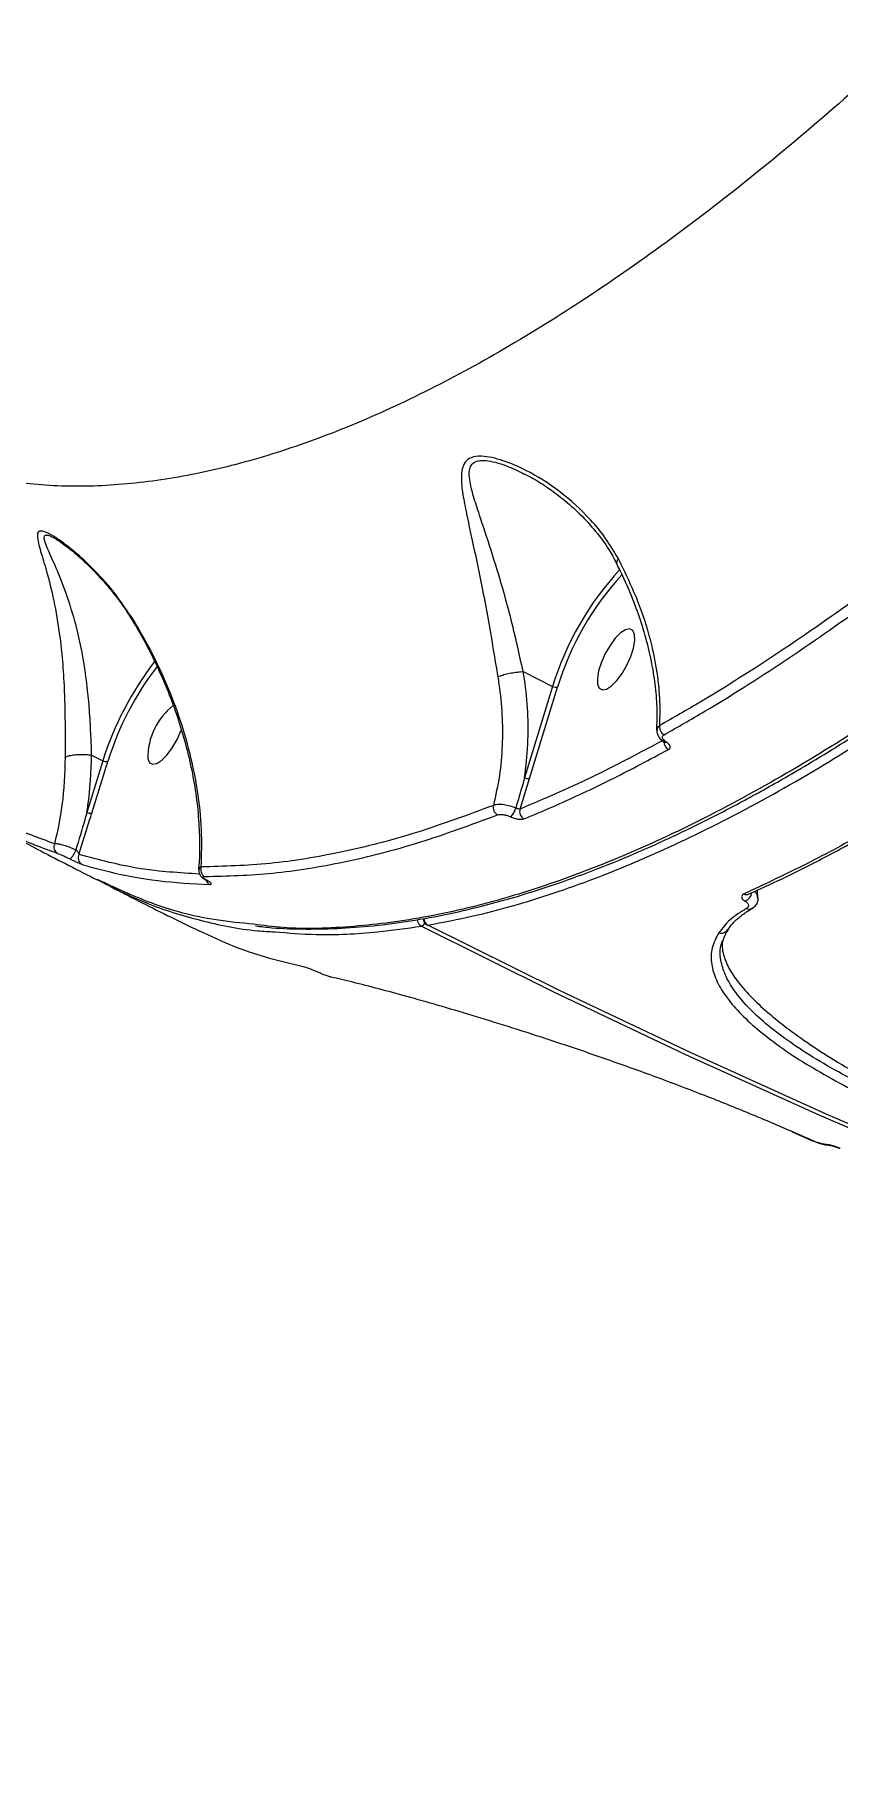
# Model space of a CAD drawing. Header units: millimetres. Extents: x 10684 to 26054, y -4768 to 6894.
# Drawn here: x 17698.1 to 17805.3, y -3276.5 to -3046.1 of the extents above; entities that cross this region are included whole.
import ezdxf

# ---------------------------------------------------------------- set-up
doc = ezdxf.new("R2010")
doc.units = ezdxf.units.MM
doc.layers.add('DIKOM_ОБЪЕКТ', color=7, linetype='Continuous')

msp = doc.modelspace()

# ---------------------------------------------------------------- linework, layer by layer
at = {"layer": 'DIKOM_ОБЪЕКТ', "color": 7, "linetype": 'Continuous', "lineweight": 15}
for p, q in [((17763.243, -3104.691), (17763.395, -3104.761)), ((17700.434, -3113.15), (17700.562, -3113.216)), ((17763.203, -3131.055), (17767.113, -3133.046)), ((17767.113, -3133.046), (17763.374, -3145.225)), ((17764.033, -3145.318), (17767.773, -3133.14)), ((17707.145, -3142.958), (17705.032, -3149.838)), ((17705.666, -3142.205), (17705.662, -3142.203)), ((17705.666, -3142.205), (17707.145, -3142.958)), ((17705.692, -3149.931), (17707.804, -3143.051)), ((17762.765, -3149.399), (17764.033, -3145.318)), ((17793.315, -3160.724), (17793.313, -3160.725)), ((17793.765, -3162.6), (17793.729, -3162.622)), ((17789.964, -3166.538), (17790.043, -3166.352)), ((17790.445, -3165.533), (17790.742, -3165.145)), ((17799.054, -3192.435), (17801.771, -3193.619))]:
    msp.add_line(p, q, dxfattribs=at)
at = {"layer": 'DIKOM_ОБЪЕКТ', "color": 7, "linetype": 'Continuous', "lineweight": 15, "flags": 128}
for points in [[(17773.106, -3132.77), (17773.337, -3133.303), (17773.749, -3133.523), (17774.309, -3133.414), (17774.972, -3132.983), (17775.683, -3132.266), (17776.386, -3131.32), (17777.023, -3130.223), (17777.543, -3129.064), (17777.903, -3127.936), (17778.075, -3126.93), (17778.044, -3126.129), (17777.813, -3125.596), (17777.401, -3125.376), (17776.841, -3125.486), (17776.178, -3125.916), (17775.467, -3126.634), (17774.764, -3127.579), (17774.127, -3128.676), (17773.607, -3129.835), (17773.247, -3130.963), (17773.075, -3131.969), (17773.106, -3132.77)], [(17713.138, -3142.682), (17713.369, -3143.215), (17713.781, -3143.435), (17714.341, -3143.325), (17715.004, -3142.894), (17715.715, -3142.177), (17716.418, -3141.232), (17717.055, -3140.135), (17717.575, -3138.976), (17717.642, -3138.795)], [(17720.961, -3158.894), (17720.995, -3158.91), (17721.055, -3158.926)], [(17749.619, -3165.009), (17767.157, -3173.724), (17784.82, -3182.106), (17802.6, -3190.15), (17820.495, -3197.857), (17838.497, -3205.222), (17856.602, -3212.244), (17874.803, -3218.92), (17893.096, -3225.249), (17911.476, -3231.229), (17929.935, -3236.858), (17948.47, -3242.134), (17967.073, -3247.055), (17985.741, -3251.62), (18004.466, -3255.828), (18023.243, -3259.678), (18042.067, -3263.167), (18060.932, -3266.296), (18079.832, -3269.063), (18098.761, -3271.467), (18117.715, -3273.509), (18136.686, -3275.186), (18155.669, -3276.498)], [(17750.485, -3164.866), (17750.407, -3164.863), (17750.384, -3164.854)], [(18156.534, -3276.355), (18137.551, -3275.042), (18118.58, -3273.365), (18099.627, -3271.324), (18080.697, -3268.92), (18061.797, -3266.153), (18042.932, -3263.024), (18024.109, -3259.535), (18005.331, -3255.685), (17986.606, -3251.477), (17967.939, -3246.912), (17949.335, -3241.991), (17930.801, -3236.715), (17912.341, -3231.086), (17893.962, -3225.106), (17875.669, -3218.777), (17857.467, -3212.101), (17839.362, -3205.079), (17821.36, -3197.714), (17803.466, -3190.007), (17785.685, -3181.962), (17768.023, -3173.581), (17750.485, -3164.866)], [(17799.054, -3192.435), (17799.057, -3192.436), (17799.131, -3192.447)], [(17801.848, -3193.631), (17801.508, -3193.484), (17801.168, -3193.336), (17800.829, -3193.188), (17800.489, -3193.04), (17800.149, -3192.892), (17799.81, -3192.744), (17799.47, -3192.595), (17799.131, -3192.447)], [(17801.771, -3193.619), (17801.774, -3193.621), (17801.848, -3193.631)], [(17803.913, -3194.203), (17803.794, -3194.188), (17803.634, -3194.133)]]:
    msp.add_lwpolyline(points, dxfattribs=at)
at = {"layer": 'DIKOM_ОБЪЕКТ', "color": 7, "linetype": 'Continuous', "lineweight": 15}
for centre, radius, start, end in [((17805.686, -3144.894), 40.352, 137.17612, 162.92595), ((17805.09, -3144.567), 39.028, 137.41001, 162.97425), ((17747.703, -3155.727), 42.52, 142.2582, 162.52426), ((17747.144, -3155.436), 41.243, 142.58786, 162.52527), ((17767.558, -3132.279), 0.887, 239.89521, 284.01282), ((17722.137, -3142.632), 8.999, 128.18395, 180.31752), ((17782.528, -3138.472), 1.158, 169.34816, 241.79995), ((17783.111, -3140.421), 1.17, 179.69738, 241.54023), ((17782.136, -3140.178), 0.315, 242.76923, 294.13175), ((17707.589, -3142.193), 0.884, 239.83013, 284.0779), ((17763.818, -3144.458), 0.887, 239.89776, 284.01027), ((17760.309, -3149.195), 1.115, 165.22661, 241.08944), ((17705.477, -3149.074), 0.884, 239.83013, 284.0779), ((17759.395, -3148.469), 2.91, 317.35682, 344.07817), ((17763.832, -3149.726), 1.115, 162.98198, 241.2695), ((17701.624, -3154.445), 0.988, 154.91705, 240.12486), ((17701.284, -3154.201), 2.364, 308.76491, 343.99268), ((17704.864, -3155.904), 0.994, 152.73021, 240.11396), ((17721.237, -3157.494), 1.036, 158.37626, 240.20573), ((17721.865, -3158.616), 0.97, 197.51531, 241.62037), ((17792.994, -3160.005), 0.789, 242.21404, 294.93834), ((17792.208, -3160.27), 1.493, 291.08349, 349.81405), ((17793.322, -3161.887), 0.84, 244.25859, 298.89418), ((17750.117, -3164.091), 1.045, 182.81393, 241.56417), ((17749.296, -3164.148), 0.92, 290.58221, 329.04048), ((17750.837, -3163.962), 1, 181.89959, 243.0586), ((17750.983, -3163.945), 1.047, 181.71988, 241.59792), ((17789.602, -3165.009), 0.934, 248.49888, 337.65473)]:
    msp.add_arc(centre, radius, start, end, dxfattribs=at)
for points, knots in [([(17750.485, -3164.866), (17752.481, -3164.489), (17757.899, -3163.467), (17767.126, -3160.807), (17778.248, -3156.585), (17789.772, -3151.176), (17801.635, -3144.628), (17813.784, -3136.964), (17826.184, -3128.2), (17838.818, -3118.327), (17851.66, -3107.383), (17864.671, -3095.413), (17877.788, -3082.475), (17890.95, -3068.625), (17904.117, -3053.9), (17917.266, -3038.308), (17930.377, -3021.89), (17943.408, -3004.705), (17956.299, -2986.835), (17968.99, -2968.361), (17981.287, -2949.57), (17993.174, -2930.508), (18004.65, -2911.233), (18015.834, -2891.564), (18026.679, -2871.588), (18037.136, -2851.39), (18047.3, -2830.767), (18057.128, -2809.739), (18066.591, -2788.341), (18075.542, -2766.901), (18083.94, -2745.519), (18091.745, -2724.295), (18098.927, -2703.297), (18105.462, -2682.564), (18111.351, -2662.126), (18116.582, -2642.044), (18121.135, -2622.408), (18124.972, -2603.323), (18127.928, -2585.998), (18129.335, -2575.296), (18129.963, -2570.52)], [0, 0, 0, 0, 0.0156522, 0.0424896, 0.0694114, 0.0963765, 0.1233416, 0.1502634, 0.1771009, 0.2039382, 0.23086, 0.2578251, 0.2847902, 0.3117121, 0.3385495, 0.3653868, 0.3923087, 0.4192738, 0.4462388, 0.4731607, 0.499998, 0.5258463, 0.5517701, 0.5777324, 0.6036946, 0.6296184, 0.6554666, 0.6823039, 0.7092259, 0.736191, 0.7631561, 0.7900781, 0.8169155, 0.8437529, 0.870675, 0.89764, 0.9246051, 0.9515271, 0.9783645, 1, 1, 1, 1]), ([(18049.363, -2821.905), (18047.404, -2826.031), (18042.125, -2837.146), (18033.148, -2855.137), (18022.361, -2875.762), (18011.075, -2896.303), (17999.318, -2916.686), (17987.117, -2936.835), (17974.741, -2956.305), (17962.239, -2975.046), (17949.656, -2993.024), (17936.789, -3010.532), (17923.671, -3027.487), (17910.341, -3043.815), (17897.095, -3059.158), (17883.975, -3073.485), (17871.021, -3086.79), (17858.022, -3099.29), (17845.022, -3110.905), (17832.068, -3121.572), (17819.444, -3131.058), (17807.186, -3139.356), (17795.321, -3146.488), (17783.656, -3152.571), (17772.239, -3157.538), (17761.122, -3161.338), (17750.537, -3163.911), (17740.548, -3165.19), (17732.803, -3165.48), (17728.555, -3164.921), (17727.261, -3164.75)], [0, 0, 0, 0, 0.0215559, 0.058073, 0.0946185, 0.1311355, 0.1687132, 0.2063217, 0.2438998, 0.2804169, 0.3169621, 0.3534792, 0.391057, 0.4286654, 0.4662432, 0.5027603, 0.5393056, 0.5758227, 0.6134006, 0.6510091, 0.6885867, 0.7251041, 0.7616491, 0.7981663, 0.8357442, 0.8733525, 0.9109303, 0.9474474, 0.9839926, 1, 1, 1, 1]), ([(17727.498, -3164.984), (17728.226, -3165.067), (17730.431, -3165.319), (17734.251, -3165.429), (17738.953, -3165.33), (17743.798, -3164.929), (17748.779, -3164.243), (17753.883, -3163.269), (17759.089, -3162.012), (17764.379, -3160.473), (17769.745, -3158.658), (17775.19, -3156.565), (17780.715, -3154.196), (17786.322, -3151.549), (17792.012, -3148.624), (17797.788, -3145.422), (17803.649, -3141.941), (17809.599, -3138.179), (17815.639, -3134.135), (17821.759, -3129.816), (17827.934, -3125.24), (17834.14, -3120.423), (17840.365, -3115.375), (17846.611, -3110.095), (17852.881, -3104.583), (17859.176, -3098.837), (17865.498, -3092.855), (17871.85, -3086.636), (17878.232, -3080.178), (17884.648, -3073.479), (17891.098, -3066.535), (17897.578, -3059.355), (17904.063, -3051.963), (17910.529, -3044.388), (17916.957, -3036.65), (17923.346, -3028.751), (17929.699, -3020.69), (17936.017, -3012.463), (17942.304, -3004.069), (17948.561, -2995.504), (17954.789, -2986.768), (17960.991, -2977.856), (17967.168, -2968.766), (17973.318, -2959.5), (17979.426, -2950.085), (17985.464, -2940.557), (17991.412, -2930.95), (17997.264, -2921.273), (18003.024, -2911.522), (18008.694, -2901.694), (18014.277, -2891.785), (18019.773, -2881.792), (18025.184, -2871.714), (18030.512, -2861.547), (18035.759, -2851.288), (18040.921, -2840.933), (18045.646, -2831.245), (18048.596, -2824.995), (18049.897, -2822.24)], [0, 0, 0, 0, 0.0088369, 0.0267591, 0.0447467, 0.0628197, 0.0809968, 0.09927, 0.1175244, 0.1356772, 0.1537601, 0.1717921, 0.189792, 0.2077796, 0.2257741, 0.2437888, 0.2618433, 0.2799577, 0.2981522, 0.3164411, 0.3347311, 0.3529195, 0.3710241, 0.3890658, 0.4070647, 0.425042, 0.4430176, 0.4610082, 0.4790318, 0.4971089, 0.5152596, 0.5335052, 0.5517847, 0.5699894, 0.5881043, 0.6061503, 0.6241486, 0.642119, 0.6600823, 0.6780569, 0.6960589, 0.7141089, 0.7322268, 0.7504334, 0.7687102, 0.7869463, 0.8050811, 0.823141, 0.841147, 0.8591198, 0.8770797, 0.8950469, 0.9130354, 0.9310657, 0.9491586, 0.9673344, 0.9856007, 1, 1, 1, 1]), ([(17961.569, -2845.506), (17958.608, -2851.017), (17952.682, -2862.045), (17943.463, -2878.278), (17934.035, -2894.234), (17924.266, -2910.062), (17914.17, -2925.716), (17903.763, -2941.144), (17893.211, -2956.093), (17882.19, -2971), (17870.7, -2985.766), (17858.762, -3000.287), (17846.773, -3014.063), (17834.792, -3027.033), (17822.873, -3039.132), (17811.071, -3050.302), (17799.407, -3060.51), (17787.897, -3069.76), (17776.564, -3078.044), (17765.463, -3085.324), (17754.644, -3091.565), (17744.154, -3096.733), (17734.017, -3100.8), (17724.242, -3103.786), (17714.849, -3105.692), (17705.882, -3106.51), (17697.378, -3106.247), (17689.247, -3104.814), (17682.236, -3102.585), (17678.167, -3100.281), (17676.49, -3099.331)], [0, 0, 0, 0, 0.0324365, 0.0649117, 0.0973869, 0.1298235, 0.1635898, 0.1974005, 0.2312108, 0.2649773, 0.3021368, 0.3394147, 0.376752, 0.4140893, 0.4513664, 0.4885255, 0.5255619, 0.5627157, 0.5999288, 0.6371419, 0.6742955, 0.7113313, 0.7482791, 0.785344, 0.822468, 0.8595922, 0.8966567, 0.9336043, 0.9726252, 1, 1, 1, 1]), ([(17775.881, -3116.037), (17775.333, -3115.111), (17774.235, -3113.257), (17771.69, -3110.18), (17768.169, -3106.972), (17764.134, -3104.436), (17761.016, -3103.078), (17759.024, -3102.511), (17757.518, -3102.298), (17756.224, -3102.462), (17755.389, -3103.101), (17755.009, -3104.03), (17754.892, -3105.445), (17755.106, -3107.427), (17755.746, -3110.605), (17756.662, -3114.787), (17757.679, -3119.589), (17758.514, -3124.104), (17759.186, -3128.024), (17759.604, -3130.573), (17759.802, -3131.775)], [0, 0, 0, 0, 0.0519306, 0.1038894, 0.1951555, 0.2864027, 0.3437012, 0.3731334, 0.4024719, 0.4366826, 0.4671102, 0.4969748, 0.5269667, 0.5808917, 0.6349534, 0.7265877, 0.8181318, 0.8810561, 0.9438909, 1, 1, 1, 1]), ([(17763.197, -3131.053), (17763.196, -3131.053), (17762.913, -3129.92), (17762.415, -3127.45), (17761.481, -3123.723), (17760.324, -3119.4), (17758.894, -3114.798), (17757.558, -3110.777), (17756.541, -3107.704), (17756.039, -3105.7), (17755.96, -3104.342), (17756.224, -3103.5), (17756.861, -3102.957), (17758.072, -3102.862), (17759.502, -3103.142), (17761.231, -3103.696), (17762.479, -3104.313), (17763.243, -3104.691)], [0, 0, 0, 0, 0.0000455, 0.0810952, 0.1732286, 0.2654873, 0.4000939, 0.5348088, 0.6124106, 0.6897887, 0.7409947, 0.7711567, 0.8107865, 0.8556051, 0.8958612, 0.9363054, 1, 1, 1, 1]), ([(17763.248, -3104.671), (17763.592, -3104.838), (17764.622, -3105.339), (17766.393, -3106.468), (17768.59, -3108.089), (17770.8, -3110.059), (17772.844, -3112.315), (17774.482, -3114.503), (17775.296, -3116.008), (17775.632, -3116.63)], [0, 0, 0, 0, 0.0696862, 0.2087977, 0.3647477, 0.5399468, 0.7158576, 0.8826289, 1, 1, 1, 1]), ([(17830.368, -3103.295), (17826.658, -3106.403), (17819.237, -3112.619), (17808.256, -3120.959), (17797.416, -3128.535), (17788.466, -3134.21), (17783.184, -3137.232), (17781.39, -3138.258)], [0, 0, 0, 0, 0.2203101, 0.4406211, 0.6630822, 0.8855453, 1, 1, 1, 1]), ([(17781.981, -3139.493), (17783.779, -3138.464), (17789.04, -3135.455), (17797.94, -3129.813), (17808.768, -3122.256), (17819.807, -3113.881), (17827.317, -3107.592), (17831.072, -3104.447)], [0, 0, 0, 0, 0.1144551, 0.3347649, 0.5550772, 0.7775388, 1, 1, 1, 1]), ([(17711.281, -3124.276), (17710.416, -3122.983), (17708.687, -3120.397), (17705.836, -3117.28), (17703.48, -3115.131), (17701.775, -3113.806), (17700.477, -3112.929), (17699.306, -3112.331), (17698.494, -3112.278), (17698.34, -3113.114), (17698.821, -3114.941), (17699.728, -3117.826), (17700.634, -3121.513), (17701.359, -3125.625), (17701.791, -3129.646), (17702.015, -3133.147), (17702.111, -3136.565), (17702.132, -3139.663), (17702.127, -3141.609), (17702.125, -3142.513)], [0, 0, 0, 0, 0.0760752, 0.1521376, 0.2132064, 0.2445022, 0.2757152, 0.3130134, 0.3506343, 0.4012606, 0.475802, 0.5507654, 0.6417663, 0.7326386, 0.7938293, 0.8549365, 0.9055416, 0.9561019, 1, 1, 1, 1]), ([(17705.662, -3142.203), (17705.662, -3142.203), (17705.662, -3141.381), (17705.565, -3139.486), (17705.421, -3136.579), (17705.131, -3133.318), (17704.674, -3129.974), (17703.926, -3126.096), (17702.818, -3122.097), (17701.501, -3118.478), (17700.194, -3115.599), (17699.482, -3113.961), (17699.312, -3113.172), (17699.396, -3112.853), (17699.714, -3112.844), (17700.081, -3112.952), (17700.29, -3113.069), (17700.434, -3113.15)], [0, 0, 0, 0, 0.0000178, 0.06138732, 0.13367551, 0.20603828, 0.29514263, 0.38435536, 0.5176185, 0.65104361, 0.75834152, 0.86494643, 0.89922734, 0.93338025, 0.97436606, 0.98235379, 1, 1, 1, 1]), ([(17700.443, -3113.133), (17700.453, -3113.138), (17700.54, -3113.177), (17700.919, -3113.39), (17701.567, -3113.814), (17702.49, -3114.492), (17703.643, -3115.432), (17705.031, -3116.691), (17706.697, -3118.38), (17708.507, -3120.486), (17710.091, -3122.587), (17710.926, -3123.992), (17711.23, -3124.503)], [0, 0, 0, 0, 0.0068452, 0.0593213, 0.1250886, 0.2059822, 0.3031058, 0.4164514, 0.5514782, 0.7266982, 0.9005546, 1, 1, 1, 1]), ([(17775.581, -3116.635), (17775.742, -3116.936), (17776.45, -3118.26), (17777.489, -3120.652), (17778.686, -3123.792), (17779.638, -3126.947), (17780.356, -3130.081), (17780.818, -3133.155), (17781.044, -3136.107), (17780.982, -3137.961), (17780.952, -3138.867)], [0, 0, 0, 0, 0.0397769, 0.1747495, 0.3114292, 0.4494601, 0.5884214, 0.7278002, 0.8669767, 1, 1, 1, 1]), ([(17775.881, -3116.037), (17775.869, -3116.051), (17775.751, -3116.193), (17775.613, -3116.411), (17775.662, -3116.535), (17775.682, -3116.585)], [0, 0, 0, 0, 0.0615685, 0.6172932, 1, 1, 1, 1]), ([(17781.39, -3138.258), (17781.42, -3137.362), (17781.492, -3135.24), (17781.187, -3131.707), (17780.329, -3127.166), (17778.729, -3121.887), (17776.838, -3118.004), (17775.881, -3116.037)], [0, 0, 0, 0, 0.1301692, 0.3081391, 0.4882749, 0.7408505, 1, 1, 1, 1]), ([(17711.281, -3124.276), (17711.273, -3124.293), (17711.227, -3124.389), (17711.254, -3124.445), (17711.276, -3124.491)], [0, 0, 0, 0, 0.1774354, 1, 1, 1, 1]), ([(17711.244, -3124.51), (17711.473, -3124.879), (17712.34, -3126.276), (17713.655, -3128.794), (17715.194, -3132.07), (17716.543, -3135.461), (17717.704, -3138.941), (17718.655, -3142.477), (17719.375, -3146.022), (17719.854, -3149.536), (17720.065, -3152.975), (17720.081, -3155.635), (17719.939, -3157.096), (17719.901, -3157.486)], [0, 0, 0, 0, 0.0334769, 0.1269592, 0.2233046, 0.3226266, 0.4248642, 0.5297213, 0.6364002, 0.7437733, 0.8518068, 0.9604133, 1, 1, 1, 1]), ([(17720.273, -3157.112), (17720.324, -3155.465), (17720.427, -3152.172), (17719.85, -3146.866), (17718.761, -3141.603), (17717.169, -3136.432), (17715.191, -3131.516), (17713.17, -3127.447), (17711.749, -3125.063), (17711.281, -3124.276)], [0, 0, 0, 0, 0.16192, 0.323841, 0.4936308, 0.6385926, 0.7839159, 0.9287383, 1, 1, 1, 1]), ([(17759.802, -3131.775), (17759.855, -3132.105), (17760.127, -3133.789), (17760.426, -3136.852), (17760.445, -3140.935), (17760.092, -3144.995), (17759.519, -3147.6), (17759.231, -3148.91)], [0, 0, 0, 0, 0.0563892, 0.2882879, 0.5227659, 0.7600084, 1, 1, 1, 1]), ([(17759.802, -3131.775), (17759.824, -3131.764), (17759.923, -3131.716), (17760.213, -3131.601), (17760.782, -3131.428), (17761.58, -3131.252), (17762.432, -3131.114), (17762.942, -3131.074), (17763.197, -3131.053)], [0, 0, 0, 0, 0.0350592, 0.1552528, 0.3664402, 0.5776333, 0.7888219, 1, 1, 1, 1]), ([(17763.203, -3131.055), (17763.202, -3131.054), (17763.2, -3131.053), (17763.197, -3131.053), (17763.197, -3131.053)], [0, 0, 0, 0, 0.6688044, 1, 1, 1, 1]), ([(17763.374, -3145.225), (17763.55, -3143.743), (17763.891, -3140.868), (17763.85, -3136.458), (17763.547, -3133.207), (17763.259, -3131.402), (17763.203, -3131.055)], [0, 0, 0, 0, 0.32083804, 0.62236085, 0.92723153, 1, 1, 1, 1]), ([(17781.019, -3138.871), (17781.015, -3138.888), (17780.969, -3139.071), (17781.071, -3139.439), (17781.321, -3139.907), (17781.646, -3140.241), (17781.918, -3140.398), (17782, -3140.446)], [0, 0, 0, 0, 0.026748, 0.2859251, 0.5478288, 0.8631506, 1, 1, 1, 1]), ([(17781.39, -3138.258), (17781.345, -3138.294), (17781.165, -3138.44), (17781.007, -3138.646), (17781.029, -3138.832), (17781.033, -3138.866)], [0, 0, 0, 0, 0.2125348, 0.8547772, 1, 1, 1, 1]), ([(17782.265, -3140.466), (17782.153, -3140.386), (17781.93, -3140.227), (17781.761, -3139.97), (17781.74, -3139.732), (17781.845, -3139.577), (17781.954, -3139.509), (17781.981, -3139.493)], [0, 0, 0, 0, 0.2264062, 0.4527513, 0.6823982, 0.9207944, 1, 1, 1, 1]), ([(17700.729, -3154.026), (17698.692, -3153.28), (17694.619, -3151.788), (17688.925, -3148.681), (17683.518, -3144.991), (17680.217, -3141.954), (17678.566, -3140.436)], [0, 0, 0, 0, 0.2490986, 0.4981951, 0.7490977, 1, 1, 1, 1]), ([(17678.917, -3141.682), (17680.559, -3143.193), (17683.845, -3146.215), (17689.247, -3149.912), (17694.963, -3153.041), (17699.076, -3154.548), (17701.132, -3155.302)], [0, 0, 0, 0, 0.2490971, 0.4981934, 0.749096, 1, 1, 1, 1]), ([(17781.977, -3140.167), (17778.717, -3141.906), (17772.189, -3145.386), (17765.909, -3148.061), (17762.765, -3149.399)], [0, 0, 0, 0, 0.4994497, 1, 1, 1, 1]), ([(17763.296, -3150.703), (17763.613, -3150.573), (17765.201, -3149.923), (17769.153, -3148.219), (17775.224, -3145.376), (17780.109, -3142.759), (17782.554, -3141.45)], [0, 0, 0, 0, 0.0507705, 0.2538542, 0.6266996, 1, 1, 1, 1]), ([(17781.983, -3140.455), (17781.993, -3140.461), (17782.049, -3140.492), (17782.102, -3140.54), (17782.11, -3140.549), (17782.114, -3140.553)], [0, 0, 0, 0, 0.109851, 0.5731272, 1, 1, 1, 1]), ([(17782.554, -3141.45), (17782.581, -3141.433), (17782.692, -3141.365), (17782.798, -3141.208), (17782.775, -3140.967), (17782.603, -3140.707), (17782.378, -3140.546), (17782.265, -3140.466)], [0, 0, 0, 0, 0.0796318, 0.3195123, 0.5497883, 0.7748896, 1, 1, 1, 1]), ([(17702.125, -3142.513), (17702.056, -3144.654), (17701.93, -3148.598), (17701.106, -3152.322), (17700.729, -3154.026)], [0, 0, 0, 0, 0.54255956, 1, 1, 1, 1]), ([(17702.125, -3142.513), (17702.142, -3142.502), (17702.255, -3142.431), (17702.575, -3142.303), (17703.216, -3142.169), (17704.022, -3142.101), (17704.885, -3142.105), (17705.403, -3142.17), (17705.662, -3142.203)], [0, 0, 0, 0, 0.031934, 0.2048493, 0.403639, 0.6024151, 0.8012226, 1, 1, 1, 1]), ([(17705.032, -3149.838), (17705.079, -3149.535), (17705.468, -3147.042), (17705.573, -3144.467), (17705.666, -3142.205)], [0, 0, 0, 0, 0.1214173, 1, 1, 1, 1]), ([(17823.853, -3143.228), (17823.507, -3143.457), (17821.777, -3144.6), (17817.301, -3147.48), (17810.497, -3151.583), (17801.771, -3156.408), (17795.898, -3159.166), (17792.626, -3160.703)], [0, 0, 0, 0, 0.032167, 0.1608348, 0.4183959, 0.6759552, 1, 1, 1, 1]), ([(17793.314, -3160.7), (17794.741, -3160.056), (17798.039, -3158.566), (17803.303, -3155.906), (17809.074, -3152.784), (17814.914, -3149.375), (17820.089, -3146.187), (17823.346, -3144.023), (17824.61, -3143.183)], [0, 0, 0, 0, 0.1417981, 0.3277922, 0.5132108, 0.6979075, 0.8827445, 1, 1, 1, 1]), ([(17763.374, -3145.225), (17763.29, -3145.52), (17762.91, -3146.871), (17762.507, -3148.216), (17762.193, -3149.267)], [0, 0, 0, 0, 0.2185318, 1, 1, 1, 1]), ([(17759.231, -3148.91), (17755.78, -3150.19), (17748.879, -3152.749), (17738.961, -3155.263), (17729.353, -3156.875), (17723.3, -3157.033), (17720.273, -3157.112)], [0, 0, 0, 0, 0.2485957, 0.4971901, 0.748595, 1, 1, 1, 1]), ([(17762.193, -3149.267), (17762.141, -3149.246), (17761.836, -3149.121), (17761.23, -3148.931), (17760.426, -3148.789), (17759.706, -3148.768), (17759.389, -3148.863), (17759.231, -3148.91)], [0, 0, 0, 0, 0.0485357, 0.2867411, 0.5247552, 0.7622884, 1, 1, 1, 1]), ([(17705.032, -3149.838), (17704.94, -3150.164), (17704.464, -3151.84), (17703.961, -3153.508), (17703.556, -3154.853)], [0, 0, 0, 0, 0.1941283, 1, 1, 1, 1]), ([(17703.981, -3155.448), (17704.453, -3153.932), (17705.026, -3152.092), (17705.592, -3150.254), (17705.692, -3149.931)], [0, 0, 0, 0, 0.824266, 1, 1, 1, 1]), ([(17720.722, -3158.393), (17723.721, -3158.316), (17729.719, -3158.161), (17739.306, -3156.57), (17749.278, -3154.059), (17756.273, -3151.467), (17759.77, -3150.171)], [0, 0, 0, 0, 0.2485947, 0.4971895, 0.7485954, 1, 1, 1, 1]), ([(17759.77, -3150.171), (17759.864, -3150.146), (17760.053, -3150.096), (17760.482, -3150.123), (17760.961, -3150.223), (17761.322, -3150.347), (17761.504, -3150.427), (17761.535, -3150.44)], [0, 0, 0, 0, 0.237837, 0.4754883, 0.7134967, 0.9515575, 1, 1, 1, 1]), ([(17761.535, -3150.44), (17761.566, -3150.454), (17761.747, -3150.533), (17762.106, -3150.656), (17762.584, -3150.755), (17763.013, -3150.78), (17763.201, -3150.729), (17763.296, -3150.703)], [0, 0, 0, 0, 0.04799821, 0.28570792, 0.5236004, 0.76178054, 1, 1, 1, 1]), ([(17762.765, -3149.399), (17762.735, -3149.403), (17762.675, -3149.412), (17762.537, -3149.391), (17762.381, -3149.347), (17762.263, -3149.3), (17762.203, -3149.272), (17762.193, -3149.267)], [0, 0, 0, 0, 0.2384957, 0.4769304, 0.715066, 0.9522169, 1, 1, 1, 1]), ([(17692.494, -3151.597), (17694.619, -3152.73), (17699.227, -3155.19), (17703.889, -3157.56), (17706.402, -3158.838)], [0, 0, 0, 0, 0.4610799, 1, 1, 1, 1]), ([(17703.556, -3154.853), (17703.308, -3154.744), (17702.776, -3154.51), (17701.948, -3154.23), (17701.194, -3154.041), (17700.884, -3154.031), (17700.729, -3154.026)], [0, 0, 0, 0, 0.2241088, 0.4807357, 0.741518, 1, 1, 1, 1]), ([(17701.132, -3155.302), (17701.217, -3155.333), (17701.387, -3155.395), (17701.817, -3155.584), (17702.298, -3155.81), (17702.617, -3155.97), (17702.764, -3156.044)], [0, 0, 0, 0, 0.2631971, 0.5266109, 0.7812754, 1, 1, 1, 1]), ([(17703.981, -3155.448), (17703.966, -3155.397), (17703.937, -3155.297), (17703.837, -3155.129), (17703.715, -3154.984), (17703.613, -3154.894), (17703.566, -3154.86), (17703.556, -3154.853)], [0, 0, 0, 0, 0.2945767, 0.57375452, 0.81446994, 0.96021772, 1, 1, 1, 1]), ([(17720.039, -3158.06), (17717.404, -3157.901), (17711.808, -3157.562), (17706.689, -3156.18), (17703.981, -3155.448)], [0, 0, 0, 0, 0.4709947, 1, 1, 1, 1]), ([(17702.764, -3156.044), (17702.91, -3156.117), (17703.223, -3156.275), (17703.697, -3156.496), (17704.117, -3156.679), (17704.285, -3156.737), (17704.369, -3156.766)], [0, 0, 0, 0, 0.2213891, 0.4743885, 0.7373224, 1, 1, 1, 1]), ([(17704.369, -3156.766), (17704.605, -3156.837), (17705.785, -3157.194), (17709.1, -3158.067), (17714.461, -3159.085), (17719.088, -3159.341), (17721.404, -3159.47)], [0, 0, 0, 0, 0.0441433, 0.2207226, 0.6100169, 1, 1, 1, 1]), ([(17719.939, -3157.5), (17719.935, -3157.592), (17719.925, -3157.793), (17720.033, -3158.074), (17720.203, -3158.331), (17720.473, -3158.588), (17720.748, -3158.78), (17720.995, -3158.911), (17721.037, -3158.934)], [0, 0, 0, 0, 0.1270531, 0.2748602, 0.4233403, 0.6108036, 0.934492, 1, 1, 1, 1]), ([(17720.273, -3157.112), (17720.191, -3157.153), (17719.998, -3157.248), (17719.961, -3157.404), (17719.94, -3157.493)], [0, 0, 0, 0, 0.428123, 1, 1, 1, 1]), ([(17706.346, -3158.778), (17708.52, -3159.886), (17712.913, -3162.124), (17720.109, -3164.31), (17725.845, -3165.542), (17729.301, -3165.724), (17730.071, -3165.765)], [0, 0, 0, 0, 0.3000454, 0.6060916, 0.9121383, 1, 1, 1, 1]), ([(17727.261, -3164.75), (17725.577, -3164.592), (17720.805, -3164.145), (17713.804, -3162.24), (17708.795, -3159.899), (17706.425, -3158.791)], [0, 0, 0, 0, 0.2233397, 0.6325437, 1, 1, 1, 1]), ([(17708.146, -3159.725), (17710.677, -3161.018), (17714.605, -3163.026), (17718.57, -3164.951), (17719.981, -3165.636)], [0, 0, 0, 0, 0.6442093, 1, 1, 1, 1]), ([(17721.055, -3158.926), (17720.952, -3158.864), (17720.744, -3158.739), (17720.568, -3158.585), (17720.503, -3158.466), (17720.562, -3158.401), (17720.676, -3158.395), (17720.722, -3158.393)], [0, 0, 0, 0, 0.192069, 0.3835699, 0.5902117, 0.8340789, 1, 1, 1, 1]), ([(17720.961, -3158.894), (17720.961, -3158.894), (17721.028, -3158.961), (17721.13, -3158.983), (17721.208, -3159.055), (17721.209, -3159.055), (17721.209, -3159.055)], [0, 0, 0, 0, 0.0005172, 0.4330858, 0.797004, 1, 1, 1, 1]), ([(17721.404, -3159.47), (17721.451, -3159.468), (17721.568, -3159.464), (17721.626, -3159.399), (17721.556, -3159.276), (17721.374, -3159.118), (17721.162, -3158.99), (17721.055, -3158.926)], [0, 0, 0, 0, 0.1654996, 0.4120322, 0.6200389, 0.8096729, 1, 1, 1, 1]), ([(17794.431, -3161.194), (17794.43, -3161.109), (17794.426, -3160.883), (17794.255, -3160.595), (17794.05, -3160.427), (17794, -3160.385)], [0, 0, 0, 0, 0.3117474, 0.8303019, 1, 1, 1, 1]), ([(17794.501, -3161.232), (17794.48, -3161.113), (17794.415, -3160.723), (17794.427, -3160.405), (17794.436, -3160.184)], [0, 0, 0, 0, 0.3068751, 1, 1, 1, 1]), ([(17792.957, -3162.644), (17792.181, -3163.133), (17790.616, -3164.12), (17789.714, -3165.289), (17789.259, -3165.878)], [0, 0, 0, 0, 0.496494, 1, 1, 1, 1]), ([(17790.742, -3165.145), (17790.86, -3164.979), (17791.231, -3164.46), (17792.211, -3163.639), (17793.118, -3162.96), (17793.733, -3162.647), (17793.778, -3162.624)], [0, 0, 0, 0, 0.1860306, 0.5814307, 0.9688565, 1, 1, 1, 1]), ([(17792.626, -3160.703), (17792.601, -3160.715), (17792.447, -3160.79), (17792.284, -3160.958), (17792.294, -3161.216), (17792.449, -3161.455), (17792.646, -3161.594), (17792.745, -3161.663)], [0, 0, 0, 0, 0.063916, 0.3885847, 0.645622, 0.822278, 1, 1, 1, 1]), ([(17792.745, -3161.663), (17792.848, -3161.736), (17793.053, -3161.881), (17793.217, -3162.133), (17793.244, -3162.414), (17793.06, -3162.562), (17792.957, -3162.644)], [0, 0, 0, 0, 0.18491374, 0.36863632, 0.65010176, 1, 1, 1, 1]), ([(17793.714, -3162.599), (17793.809, -3162.551), (17794.074, -3162.418), (17794.374, -3162.001), (17794.531, -3161.521), (17794.464, -3161.261), (17794.446, -3161.19)], [0, 0, 0, 0, 0.1957607, 0.5476078, 0.8763196, 1, 1, 1, 1]), ([(17730.071, -3165.765), (17731.894, -3165.916), (17736.305, -3166.284), (17742.863, -3165.954), (17747.664, -3165.282), (17749.619, -3165.009)], [0, 0, 0, 0, 0.2944049, 0.7126789, 1, 1, 1, 1]), ([(17733.886, -3170.412), (17733.64, -3170.36), (17732.414, -3170.103), (17729.273, -3169.324), (17724.818, -3167.911), (17721.52, -3166.356), (17719.983, -3165.632)], [0, 0, 0, 0, 0.0500321, 0.250171, 0.6507957, 1, 1, 1, 1]), ([(17789.259, -3165.878), (17788.911, -3166.545), (17788.214, -3167.879), (17788.193, -3170.003), (17788.837, -3172.146), (17790.076, -3174.285), (17791.919, -3176.493), (17794.304, -3178.739), (17796.337, -3180.253), (17797.344, -3181.003)], [0, 0, 0, 0, 0.1569794, 0.3139547, 0.4513946, 0.5892747, 0.726715, 0.864601, 1, 1, 1, 1]), ([(17814.563, -3189.022), (17813.009, -3188.323), (17809.896, -3186.923), (17805.65, -3184.731), (17801.776, -3182.502), (17798.37, -3180.253), (17795.453, -3178.009), (17793.068, -3175.792), (17791.271, -3173.627), (17790.046, -3171.527), (17789.446, -3169.429), (17789.359, -3167.861), (17789.747, -3167.028), (17789.826, -3166.86)], [0, 0, 0, 0, 0.09591149, 0.19212819, 0.28803754, 0.38396247, 0.48019645, 0.57612129, 0.6716894, 0.76756686, 0.86313601, 0.97225744, 1, 1, 1, 1]), ([(17790.077, -3166.268), (17789.963, -3166.491), (17789.587, -3167.233), (17789.776, -3168.695), (17790.52, -3170.577), (17791.822, -3172.525), (17793.664, -3174.603), (17796.055, -3176.797), (17798.947, -3179.073), (17802.301, -3181.403), (17806.097, -3183.759), (17810.247, -3186.116), (17813.282, -3187.656), (17814.797, -3188.425)], [0, 0, 0, 0, 0.04740022, 0.15722885, 0.25056864, 0.34419959, 0.43754163, 0.53120145, 0.6251538, 0.71881488, 0.81244541, 0.90636796, 1, 1, 1, 1]), ([(17790.06, -3166.364), (17790.094, -3166.253), (17790.18, -3165.969), (17790.384, -3165.699), (17790.508, -3165.535)], [0, 0, 0, 0, 0.392621, 1, 1, 1, 1]), ([(17735.703, -3171.092), (17735.666, -3171.074), (17735.499, -3170.997), (17735.161, -3170.849), (17734.686, -3170.66), (17734.211, -3170.493), (17733.997, -3170.439), (17733.886, -3170.412)], [0, 0, 0, 0, 0.0490774, 0.2179713, 0.4266652, 0.7022171, 1, 1, 1, 1]), ([(17737.586, -3171.796), (17737.46, -3171.763), (17737.211, -3171.698), (17736.702, -3171.516), (17736.179, -3171.307), (17735.857, -3171.162), (17735.703, -3171.092)], [0, 0, 0, 0, 0.2974594, 0.5890574, 0.8028326, 1, 1, 1, 1]), ([(17743.93, -3173.37), (17742.741, -3173.06), (17740.346, -3172.435), (17738.51, -3172.01), (17737.586, -3171.796)], [0, 0, 0, 0, 0.4964867, 1, 1, 1, 1]), ([(17799.131, -3192.447), (17797.236, -3191.632), (17793.446, -3190.003), (17787.697, -3187.703), (17782.117, -3185.573), (17776.773, -3183.624), (17771.452, -3181.764), (17766.225, -3180.014), (17761.161, -3178.386), (17756.323, -3176.892), (17751.801, -3175.552), (17747.6, -3174.357), (17745.152, -3173.698), (17743.93, -3173.37)], [0, 0, 0, 0, 0.1021815, 0.204367, 0.2924908, 0.380893, 0.4690135, 0.5574028, 0.6460762, 0.7344687, 0.8228835, 0.9115815, 1, 1, 1, 1]), ([(17797.344, -3181.003), (17797.365, -3181.019), (17798.374, -3181.797), (17800.833, -3183.348), (17804.738, -3185.625), (17809.083, -3187.867), (17812.258, -3189.3), (17813.843, -3190.015)], [0, 0, 0, 0, 0.0052892, 0.253865, 0.5023174, 0.7515513, 1, 1, 1, 1]), ([(17803.634, -3194.133), (17803.527, -3194.123), (17803.313, -3194.102), (17802.863, -3193.994), (17802.38, -3193.843), (17802.037, -3193.712), (17801.87, -3193.641), (17801.848, -3193.631)], [0, 0, 0, 0, 0.2407372, 0.4813361, 0.7221188, 0.9628273, 1, 1, 1, 1]), ([(17801.855, -3193.648), (17801.983, -3193.702), (17802.326, -3193.849), (17802.951, -3194.037), (17803.505, -3194.178), (17803.797, -3194.183), (17803.903, -3194.185)], [0, 0, 0, 0, 0.1871071, 0.5011982, 0.8185143, 1, 1, 1, 1]), ([(17805.422, -3194.63), (17805.4, -3194.621), (17805.233, -3194.549), (17804.89, -3194.42), (17804.406, -3194.271), (17803.956, -3194.165), (17803.741, -3194.144), (17803.634, -3194.133)], [0, 0, 0, 0, 0.0371968, 0.2778908, 0.5185467, 0.759176, 1, 1, 1, 1]), ([(17803.912, -3194.204), (17803.919, -3194.204), (17803.938, -3194.204), (17804.048, -3194.218), (17804.247, -3194.256), (17804.56, -3194.336), (17804.939, -3194.458), (17805.225, -3194.564), (17805.337, -3194.617), (17805.342, -3194.619)], [0, 0, 0, 0, 0.0590428, 0.1730152, 0.3295094, 0.5244882, 0.7506633, 0.9887533, 1, 1, 1, 1])]:
    msp.add_open_spline(points, degree=3, knots=knots, dxfattribs=at)

doc.saveas('drawing.dxf')
